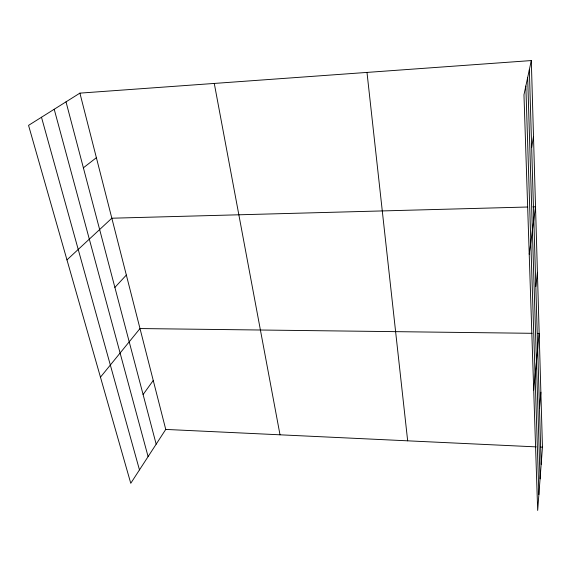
<?xml version="1.0" encoding="UTF-8"?>
<svg xmlns="http://www.w3.org/2000/svg" width="571" height="571" viewBox="0 0 571 571"><rect width="100%" height="100%" fill="white"/><g stroke="black" fill="none" stroke-linecap="round" stroke-linejoin="round"><path stroke-width="0.86" d="M531.308 60.562L542.45 447.172L537.675 510.438L523.964 94.8L531.308 60.562L79.904 93.13L28.55 125.37L130.766 483.287L165.747 429.421L79.904 93.13M539.481 408.522L540.865 392.184M533.707 390.022L539.167 333.393L537.404 333.371M535.826 286.435L537.411 272.296M529.224 254.195L535.519 206.802L532.843 206.873M531.672 147.518L533.492 136.419M143.093 394.54L153.249 380.472M100.46 377.188L140.002 328.553L532.093 333.307M114.885 287.427L126.341 275.058M66.964 259.898L111.83 218.215L527.497 207.016M83.38 167.817L96.385 157.689M165.747 429.421L536.276 446.886M540.687 447.093L542.45 447.172M41.49 117.248L139.467 469.89M54.209 109.261L148.096 456.6M66.015 101.852L156.168 444.174M214.275 83.437L280.011 434.802M366.989 72.417L407.665 440.819M525.834 86.071L538.874 494.572M527.661 77.556L540.052 478.919M529.338 69.719L541.151 464.366"/></g></svg>
